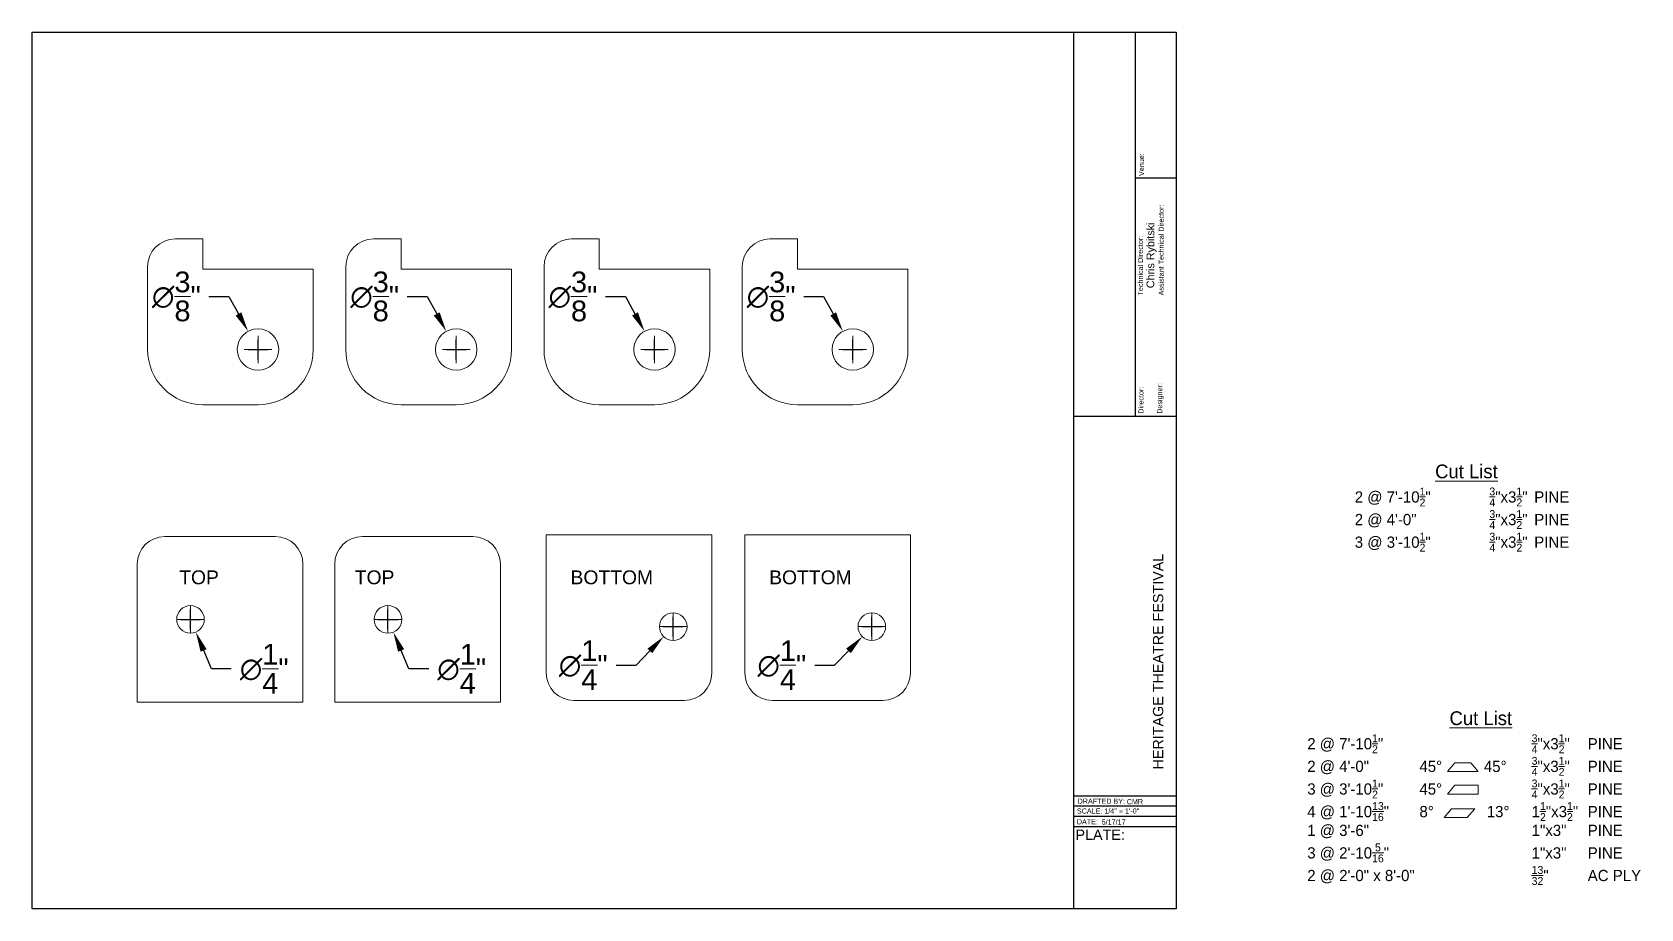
# Paper-space layout 'TEMPLATE' of a CAD drawing. Header units: inches. Extents: x 0.1 to 14.6, y 0 to 8.
# The model-space entities are those that its viewports show. They can reach past a viewport. Long polylines and large blocks are cut down to what shows.
import ezdxf

# ---------------------------------------------------------------- set-up
doc = ezdxf.new("R2010")
doc.units = ezdxf.units.IN
doc.header["$MEASUREMENT"] = 0
doc.header["$PDMODE"] = 3
doc.layers.add('BORDER', color=7, linetype='Continuous')
doc.layers.add('DIM', color=6, linetype='Continuous', lineweight=13)
doc.layers.add('Dimensions', color=154, linetype='Continuous', lineweight=9)
doc.layers.add('VPORT', color=2, linetype='Continuous', plot=False)
doc.styles.add('DIM', font='arial.ttf')
doc.styles.add('Notes', font='dim.shx', dxfattribs={"height": 0.101562})
doc.styles.add('Spamalot', font='GOTHIC.TTF')
doc.styles.get("Standard").update_dxf_attribs({"font": 'arial.ttf'})
doc.styles.add('TitleAttribute', font='arial.ttf', dxfattribs={"height": 0.125})
doc.styles.add('TitleBlock', font='arial.ttf', dxfattribs={"height": 0.046875})
doc.dimstyles.new('SM Dimensions', dxfattribs={"dimtxt": 0.1875, "dimasz": 0.18, "dimexe": 0.18, "dimexo": 0.0625, "dimgap": 0.09, "dimtad": 0, "dimtih": 1, "dimtoh": 1, "dimdec": 4, "dimzin": 0, "dimdsep": 46, "dimlunit": 4, "dimtxsty": 'DIM', "dimcen": 0.09, "dimadec": 0, "dimazin": 0, "dimtfac": 1, "dimtdec": 4, "dimtofl": 0, "dimtmove": 0, "dimatfit": 3, "dimfxl": 1, "dimtolj": 1, "dimtzin": 0, "dimarcsym": 0})

# ---------------------------------------------------------------- blocks, each defined once
blk = doc.blocks.new('*U10')
for p, q in [((9.71, 0), (9.71, 8.168)), ((10.283, 8.168), (10.283, 4.586)), ((10.666, 6.807), (10.283, 6.807)), ((10.666, 4.586), (9.71, 4.586)), ((10.666, 1.051), (9.71, 1.051)), ((10.666, 0.956), (9.71, 0.956)), ((10.666, 0.86), (9.71, 0.86)), ((10.666, 0.764), (9.71, 0.764))]:
    blk.add_line(p, q)
at = {"layer": 'BORDER'}
blk.add_lwpolyline([(0, 8.168), (10.666, 8.168), (10.666, 0), (0, 0)], close=True, dxfattribs=at)
for s, height, p in [('Venue:', 0.0478, (10.366, 6.828)), ('Assistant Technical Director:', 0.04778, (10.55, 5.716)), ('Technical Director:', 0.04778, (10.356, 5.715)), ('Director:', 0.0478, (10.361, 4.613)), ('Designer:', 0.0478, (10.536, 4.613))]:
    blk.add_text(s, height=height, rotation=90).set_placement(p)
at = {"style": 'TitleAttribute'}
for tag, p, height in [('VENUE', (10.546, 6.851), 0.0956), ('TECH_DIRECTOR', (10.461, 5.782), 0.0717), ('ATD', (10.645, 5.782), 0.0717), ('DIRECTOR', (10.459, 4.647), 0.0717), ('DESIGNER', (10.64, 4.647), 0.0717)]:
    blk.add_attdef(tag, p, '', height=height, rotation=90, dxfattribs=at)
at = {"layer": 'BORDER', "style": 'TitleBlock'}
for s, height, p in [('SCALE:', 0.0478, (9.74, 0.887)), ('DRAFTED BY:', 0.04778, (9.747, 0.979)), ('DATE:', 0.0478, (9.74, 0.787)), ('PLATE:', 0.0956, (9.727, 0.642))]:
    blk.add_text(s, height=height, dxfattribs=at).set_placement(p)
at = {"layer": 'BORDER'}
for tag, p, height, style in [('UNIT', (10.116, 4.722), 0.191, 'TitleAttribute'), ('SHOW_TITLE', (10.188, 1.299), 0.287, 'Spamalot'), ('COMPANY', (10.545, 1.299), 0.0956, 'TitleAttribute')]:
    blk.add_attdef(tag, p, '', height=height, rotation=90, dxfattribs=dict(at, style=style))
at = {"layer": 'BORDER', "style": 'TitleAttribute'}
for tag, p, height in [('SCALE', (9.996, 0.888), 0.0478), ('DRAFTER', (10.205, 0.975), 0.0478), ('DATE', (9.971, 0.785), 0.0478), ('XX', (9.751, 0.089), 0.191)]:
    blk.add_attdef(tag, p, '', height=height, dxfattribs=at)
blk = doc.blocks.new('*D52')
at = {"layer": 'Defpoints', "color": 0, "transparency": 16777216}
for p in [(108.977, 475.818), (109.157, 475.489)]:
    blk.add_point(p, dxfattribs=at)
at = {"layer": 'DIM', "color": 0, "lineweight": -2, "transparency": 16777216}
for p, q in [((108.623, 476.134), (108.803, 476.134)), ((108.803, 476.134), (108.89, 475.976)), ((108.977, 475.654), (109.157, 475.654)), ((109.067, 475.564), (109.067, 475.744))]:
    blk.add_line(p, q, dxfattribs=at)
at = {"layer": 'DIM', "color": 0, "transparency": 16777216}
blk.add_solid([(108.916, 475.99), (108.864, 475.961), (108.977, 475.818)], dxfattribs=at)
at = {"layer": 'DIM', "color": 0, "transparency": 16777216, "insert": (108.328, 476.134), "char_height": 0.1875, "attachment_point": 5, "style": 'DIM'}
blk.add_mtext('\\A1;∅{\\H1x;\\S3/8;}"', dxfattribs=at)
blk = doc.blocks.new('*D53')
at = {"layer": 'Defpoints', "color": 0, "transparency": 16777216}
for p in [(108.407, 473.326), (108.504, 473.096)]:
    blk.add_point(p, dxfattribs=at)
at = {"layer": 'DIM', "color": 0, "lineweight": -2, "transparency": 16777216}
for p, q in [((108.456, 473.121), (108.456, 473.301)), ((108.366, 473.211), (108.546, 473.211)), ((108.645, 472.765), (108.575, 472.931)), ((108.825, 472.765), (108.645, 472.765))]:
    blk.add_line(p, q, dxfattribs=at)
at = {"layer": 'DIM', "color": 0, "transparency": 16777216}
blk.add_solid([(108.602, 472.942), (108.547, 472.919), (108.504, 473.096)], dxfattribs=at)
at = {"layer": 'DIM', "color": 0, "transparency": 16777216, "insert": (109.123, 472.765), "char_height": 0.1875, "attachment_point": 5, "style": 'DIM'}
blk.add_mtext('\\A1;∅{\\H1x;\\S1/4;}"', dxfattribs=at)
blk = doc.blocks.new('*D54')
at = {"layer": 'Defpoints', "color": 0, "transparency": 16777216}
for p in [(112.912, 473.236), (112.739, 473.056)]:
    blk.add_point(p, dxfattribs=at)
at = {"layer": 'DIM', "color": 0, "lineweight": -2, "transparency": 16777216}
for p, q in [((112.736, 473.146), (112.916, 473.146)), ((112.826, 473.056), (112.826, 473.236)), ((112.489, 472.797), (112.614, 472.926)), ((112.309, 472.797), (112.489, 472.797))]:
    blk.add_line(p, q, dxfattribs=at)
at = {"layer": 'DIM', "color": 0, "transparency": 16777216}
blk.add_solid([(112.592, 472.947), (112.636, 472.906), (112.739, 473.056)], dxfattribs=at)
at = {"layer": 'DIM', "color": 0, "transparency": 16777216, "insert": (112.011, 472.797), "char_height": 0.1875, "attachment_point": 5, "style": 'DIM'}
blk.add_mtext('\\A1;∅{\\H1x;\\S1/4;}"', dxfattribs=at)
blk = doc.blocks.new('*D55')
at = {"layer": 'Defpoints', "color": 0, "transparency": 16777216}
for p in [(114.71, 473.236), (114.537, 473.056)]:
    blk.add_point(p, dxfattribs=at)
at = {"layer": 'DIM', "color": 0, "lineweight": -2, "transparency": 16777216}
for p, q in [((114.534, 473.146), (114.714, 473.146)), ((114.624, 473.056), (114.624, 473.236)), ((114.287, 472.797), (114.412, 472.926)), ((114.107, 472.797), (114.287, 472.797))]:
    blk.add_line(p, q, dxfattribs=at)
at = {"layer": 'DIM', "color": 0, "transparency": 16777216}
blk.add_solid([(114.39, 472.947), (114.434, 472.906), (114.537, 473.056)], dxfattribs=at)
at = {"layer": 'DIM', "color": 0, "transparency": 16777216, "insert": (113.809, 472.797), "char_height": 0.1875, "attachment_point": 5, "style": 'DIM'}
blk.add_mtext('\\A1;∅{\\H1x;\\S1/4;}"', dxfattribs=at)
blk = doc.blocks.new('*D56')
at = {"layer": 'Defpoints', "color": 0, "transparency": 16777216}
for p in [(110.194, 473.326), (110.292, 473.096)]:
    blk.add_point(p, dxfattribs=at)
at = {"layer": 'DIM', "color": 0, "lineweight": -2, "transparency": 16777216}
for p, q in [((110.243, 473.121), (110.243, 473.301)), ((110.153, 473.211), (110.333, 473.211)), ((110.433, 472.765), (110.363, 472.931)), ((110.613, 472.765), (110.433, 472.765))]:
    blk.add_line(p, q, dxfattribs=at)
at = {"layer": 'DIM', "color": 0, "transparency": 16777216}
blk.add_solid([(110.39, 472.942), (110.335, 472.919), (110.292, 473.096)], dxfattribs=at)
at = {"layer": 'DIM', "color": 0, "transparency": 16777216, "insert": (110.911, 472.765), "char_height": 0.1875, "attachment_point": 5, "style": 'DIM'}
blk.add_mtext('\\A1;∅{\\H1x;\\S1/4;}"', dxfattribs=at)
blk = doc.blocks.new('*D57')
at = {"layer": 'Defpoints', "color": 0, "transparency": 16777216}
for p in [(110.771, 475.818), (110.952, 475.489)]:
    blk.add_point(p, dxfattribs=at)
at = {"layer": 'DIM', "color": 0, "lineweight": -2, "transparency": 16777216}
for p, q in [((110.418, 476.134), (110.598, 476.134)), ((110.598, 476.134), (110.685, 475.976)), ((110.772, 475.654), (110.952, 475.654)), ((110.862, 475.564), (110.862, 475.744))]:
    blk.add_line(p, q, dxfattribs=at)
at = {"layer": 'DIM', "color": 0, "transparency": 16777216}
blk.add_solid([(110.711, 475.99), (110.658, 475.961), (110.771, 475.818)], dxfattribs=at)
at = {"layer": 'DIM', "color": 0, "transparency": 16777216, "insert": (110.123, 476.134), "char_height": 0.1875, "attachment_point": 5, "style": 'DIM'}
blk.add_mtext('\\A1;∅{\\H1x;\\S3/8;}"', dxfattribs=at)
blk = doc.blocks.new('*D58')
at = {"layer": 'Defpoints', "color": 0, "transparency": 16777216}
for p in [(112.566, 475.818), (112.746, 475.489)]:
    blk.add_point(p, dxfattribs=at)
at = {"layer": 'DIM', "color": 0, "lineweight": -2, "transparency": 16777216}
for p, q in [((112.213, 476.134), (112.393, 476.134)), ((112.393, 476.134), (112.479, 475.976)), ((112.566, 475.654), (112.746, 475.654)), ((112.656, 475.564), (112.656, 475.744))]:
    blk.add_line(p, q, dxfattribs=at)
at = {"layer": 'DIM', "color": 0, "transparency": 16777216}
blk.add_solid([(112.506, 475.99), (112.453, 475.961), (112.566, 475.818)], dxfattribs=at)
at = {"layer": 'DIM', "color": 0, "transparency": 16777216, "insert": (111.918, 476.134), "char_height": 0.1875, "attachment_point": 5, "style": 'DIM'}
blk.add_mtext('\\A1;∅{\\H1x;\\S3/8;}"', dxfattribs=at)
blk = doc.blocks.new('*D59')
at = {"layer": 'Defpoints', "color": 0, "transparency": 16777216}
for p in [(114.361, 475.818), (114.541, 475.489)]:
    blk.add_point(p, dxfattribs=at)
at = {"layer": 'DIM', "color": 0, "lineweight": -2, "transparency": 16777216}
for p, q in [((114.007, 476.134), (114.187, 476.134)), ((114.187, 476.134), (114.274, 475.976)), ((114.361, 475.654), (114.541, 475.654)), ((114.451, 475.564), (114.451, 475.744))]:
    blk.add_line(p, q, dxfattribs=at)
at = {"layer": 'DIM', "color": 0, "transparency": 16777216}
blk.add_solid([(114.3, 475.99), (114.248, 475.961), (114.361, 475.818)], dxfattribs=at)
at = {"layer": 'DIM', "color": 0, "transparency": 16777216, "insert": (113.712, 476.134), "char_height": 0.1875, "attachment_point": 5, "style": 'DIM'}
blk.add_mtext('\\A1;∅{\\H1x;\\S3/8;}"', dxfattribs=at)

msp = doc.modelspace()

# ---------------------------------------------------------------- linework, layer by layer
at = {"layer": 'DIM'}
for p, q in [((108.56687, 476.65358), (108.56687, 476.37938)), ((110.36154, 476.65358), (110.36154, 476.37938)), ((112.1562, 476.65358), (112.1562, 476.37938)), ((113.95087, 476.65358), (113.95087, 476.37938)), ((108.56687, 476.37938), (109.56687, 476.37938)), ((110.36154, 476.37938), (111.36154, 476.37938)), ((112.1562, 476.37938), (113.1562, 476.37938)), ((113.95087, 476.37938), (114.95087, 476.37938)), ((109.06687, 475.77858), (109.06687, 475.52858)), ((110.86154, 475.77858), (110.86154, 475.52858)), ((112.6562, 475.77858), (112.6562, 475.52858)), ((114.45087, 475.77858), (114.45087, 475.52858)), ((109.19187, 475.65358), (108.94187, 475.65358)), ((110.98654, 475.65358), (110.73654, 475.65358)), ((112.7812, 475.65358), (112.5312, 475.65358)), ((114.57587, 475.65358), (114.32587, 475.65358)), ((108.45551, 473.33625), (108.45551, 473.08625)), ((110.24341, 473.33625), (110.24341, 473.08625)), ((108.58051, 473.21125), (108.33051, 473.21125)), ((110.36841, 473.21125), (110.11841, 473.21125)), ((112.95051, 473.14625), (112.70051, 473.14625)), ((112.82551, 473.27125), (112.82551, 473.02125)), ((114.74851, 473.14625), (114.49851, 473.14625)), ((114.62351, 473.27125), (114.62351, 473.02125))]:
    msp.add_line(p, q, dxfattribs=at)
for points in [[(108.56687, 476.65358), (108.31687, 476.65358, 0.41421356), (108.06687, 476.40358), (108.06687, 475.65358, 0.41421356), (108.56687, 475.15358), (109.06687, 475.15358, 0.41421356), (109.56687, 475.65358), (109.56687, 476.37938)], [(110.36154, 476.65358), (110.11154, 476.65358, 0.41421356), (109.86154, 476.40358), (109.86154, 475.65358, 0.41421356), (110.36154, 475.15358), (110.86154, 475.15358, 0.41421356), (111.36154, 475.65358), (111.36154, 476.37938)], [(112.1562, 476.65358), (111.9062, 476.65358, 0.41421356), (111.6562, 476.40358), (111.6562, 475.65358, 0.41421356), (112.1562, 475.15358), (112.6562, 475.15358, 0.41421356), (113.1562, 475.65358), (113.1562, 476.37938)], [(113.95087, 476.65358), (113.70087, 476.65358, 0.41421356), (113.45087, 476.40358), (113.45087, 475.65358, 0.41421356), (113.95087, 475.15358), (114.45087, 475.15358, 0.41421356), (114.95087, 475.65358), (114.95087, 476.37938)]]:
    msp.add_lwpolyline(points, format="xyb", dxfattribs=at)
for points in [[(107.97351, 472.46125), (109.47351, 472.46125), (109.47351, 473.71125, 0.41421356), (109.22351, 473.96125), (108.22351, 473.96125, 0.41421356), (107.97351, 473.71125)], [(109.76141, 472.46125), (111.26141, 472.46125), (111.26141, 473.71125, 0.41421356), (111.01141, 473.96125), (110.01141, 473.96125, 0.41421356), (109.76141, 473.71125)], [(113.17551, 473.97794), (111.67551, 473.97794), (111.67551, 472.72794, 0.41421356), (111.92551, 472.47794), (112.92551, 472.47794, 0.41421356), (113.17551, 472.72794)], [(114.97351, 473.97794), (113.47351, 473.97794), (113.47351, 472.72794, 0.41421356), (113.72351, 472.47794), (114.72351, 472.47794, 0.41421356), (114.97351, 472.72794)]]:
    msp.add_lwpolyline(points, format="xyb", close=True, dxfattribs=at)
for centre, radius in [((109.06687, 475.65358), 0.1875), ((110.86154, 475.65358), 0.1875), ((112.6562, 475.65358), 0.1875), ((114.45087, 475.65358), 0.1875), ((108.45551, 473.21125), 0.125), ((110.24341, 473.21125), 0.125), ((112.82551, 473.14625), 0.125), ((114.62351, 473.14625), 0.125)]:
    msp.add_circle(centre, radius, dxfattribs=at)

# ---------------------------------------------------------------- texts
at = {"layer": 'DIM', "char_height": 0.125, "attachment_point": 1, "style": 'TitleAttribute'}
for s, insert in [('TOP', (108.35333, 473.65478)), ('TOP', (109.94278, 473.65478)), ('BOTTOM', (111.89608, 473.65478)), ('BOTTOM', (113.69408, 473.65478))]:
    msp.add_mtext_dynamic_manual_height_columns(s, width=0.4356626, gutter_width=0.625, heights=[0], dxfattribs=dict(at, insert=insert))

# ---------------------------------------------------------------- dimensions: what is measured, and where the dimension line sits
at = {"layer": 'DIM'}
for p1, p2, picture, middle in [((109.15709, 475.48921), (108.97665, 475.81795), '*D52', (108.32847, 476.13353)), ((110.95176, 475.48921), (110.77132, 475.81795), '*D57', (110.12314, 476.13353)), ((112.74642, 475.48921), (112.56598, 475.81795), '*D58', (111.9178, 476.13353)), ((114.54109, 475.48921), (114.36065, 475.81795), '*D59', (113.71247, 476.13353)), ((108.40658, 473.32628), (108.50443, 473.09622), '*D53', (109.12337, 472.76495)), ((110.19449, 473.32628), (110.29234, 473.09622), '*D56', (110.91128, 472.76495)), ((112.91217, 473.23633), (112.73885, 473.05617), '*D54', (112.01123, 472.79674)), ((114.71017, 473.23633), (114.53685, 473.05617), '*D55', (113.80923, 472.79674))]:
    dim = msp.add_diameter_dim_2p(p1=p1, p2=p2, dimstyle='SM Dimensions', dxfattribs=at)
    dim.commit()
    dim.dimension.update_dxf_attribs({"geometry": picture, "text_midpoint": middle})

psp = doc.layouts.new('TEMPLATE')

# ---------------------------------------------------------------- linework, layer by layer
at = {"layer": 'Dimensions'}
for points in [[(13.167, 1.278), (12.889, 1.278), (12.956, 1.358), (13.1, 1.358)], [(13.167, 1.074), (12.889, 1.074), (12.956, 1.154), (13.167, 1.154)], [(13.067, 0.862), (12.857, 0.862), (12.924, 0.941), (13.135, 0.941)]]:
    psp.add_lwpolyline(points, close=True, dxfattribs=at)

# ---------------------------------------------------------------- block references
ref = psp.add_blockref('*U10', (0.076, 0.036), dxfattribs=dict(xscale=0.9709936953700445, yscale=0.9709936953700445, zscale=0.9709936953700445))
ref.add_attrib('DRAFTER', 'CMR', (9.985, 0.982), dxfattribs={"layer": 'BORDER', "height": 0.0464, "style": 'TitleAttribute'})
ref.add_attrib('DATE', '5/17/17', (9.758, 0.798), dxfattribs={"layer": 'BORDER', "height": 0.0464, "style": 'TitleAttribute'})
ref.add_attrib('SCALE', '1/4" = 1\'-0"', (9.782, 0.898), dxfattribs={"layer": 'BORDER', "height": 0.04639, "style": 'TitleAttribute'})
ref.add_attrib('COMPANY', 'HERITAGE THEATRE FESTIVAL', (10.315, 1.297), dxfattribs={"layer": 'BORDER', "height": 0.09278, "rotation": 90, "style": 'TitleAttribute'})
ref.add_attrib('TECH_DIRECTOR', 'Chris Rybitski', (10.234, 5.651), dxfattribs={"height": 0.06958, "rotation": 90, "style": 'TitleAttribute'})

# ---------------------------------------------------------------- texts
at = {"layer": 'Dimensions', "char_height": 0.101562, "attachment_point": 1, "style": 'Notes'}
for s, width, insert in [('\\A1;\\pi0.72754,t1.94629,2.35254;{\\fCentury Gothic|b0|i0|c0|p34;\\H1.2308x;\\LCut List \\P\\pi0,t1.21875,1.625;\\H0.81248x;\\l2 @ 7\'-10\\H0.7x;\\S1/2;\\H1.4286x;"^I\\H0.7x;\\S3/4;\\H1.4286x;"x3\\H0.7x;\\S1/2;\\H1.4286x;"^IPINE\\P2 @ 4\'-0"^I\\H0.7x;\\S3/4;\\H1.4286x;"x3\\H0.7x;\\S1/2;\\H1.4286x;"^IPINE\\H0.99996x;\\P3 @ 3\'-10\\H0.7x;\\S1/2;\\H1.4286x;"^I\\H0.7x;\\S3/4;\\H1.4286x;"x3\\H0.7x;\\S1/2;\\H1.4286x;"^IPINE}', 2.03726, (12.049, 4.056)), ('\\A1;\\pi1.28772,t2.30334,2.91272,3.31897,3.82678;{\\fCentury Gothic|b0|i0|c0|p34;\\H1.2308x;\\LCut List\\P\\pi0,t1.01563,1.625,2.03125,2.53906;\\H0.81248x;\\l2 @ 7\'-10\\H0.7x;\\S1/2;\\H1.4286x;"^I^I^I\\H0.7x;\\S3/4;\\H1.4286x;"x3\\H0.7x;\\S1/2;\\H1.4286x;" ^IPINE\\P\\pt1.01563,1.52344,2.03125,2.53906;2 @ 4\'-0"^I45°^I  45°^I\\H0.7x;\\S3/4;\\H1.4286x;"x3\\H0.7x;\\S1/2;\\H1.4286x;" ^IPINE\\H0.99996x;\\P\\pt1.01563,1.625,2.03125,2.53906;3 @ 3\'-10\\H0.7x;\\S1/2;\\H1.4286x;"^I45°^I  ^I\\H0.7x;\\S3/4;\\H1.4286x;"x3\\H0.7x;\\S1/2;\\H1.4286x;" ^IPINE\\P4 @ 1\'-10\\H0.7x;\\S13/16;\\H1.4286x;"^I8°^I13°^I1\\H0.7x;\\S1/2;\\H1.4286x;"x3\\H0.7x;\\S1/2;\\H1.4286x;" ^IPINE\\P1 @ 3\'-6"^I^I^I1"x3" ^IPINE\\P3 @ 2\'-10\\H0.7x;\\S5/16;\\H1.4286x;"^I^I^I1"x3" ^IPINE\\P2 @ 2\'-0" x 8\'-0"^I^I^I\\H0.7x;\\S13/32;\\H1.4286x;" ^IAC PLY}', 3.15762, (11.619, 1.823))]:
    psp.add_mtext_dynamic_manual_height_columns(s, width=width, gutter_width=0.508, heights=[0], dxfattribs=dict(at, insert=insert))

# ---------------------------------------------------------------- viewports
at = {"layer": 'VPORT'}
psp.add_viewport(center=(4.79, 4.002), size=(9.428, 7.93143), view_center_point=(111.73634, 474.55914), view_height=7.9314294, dxfattribs=at)

doc.saveas('drawing.dxf')
